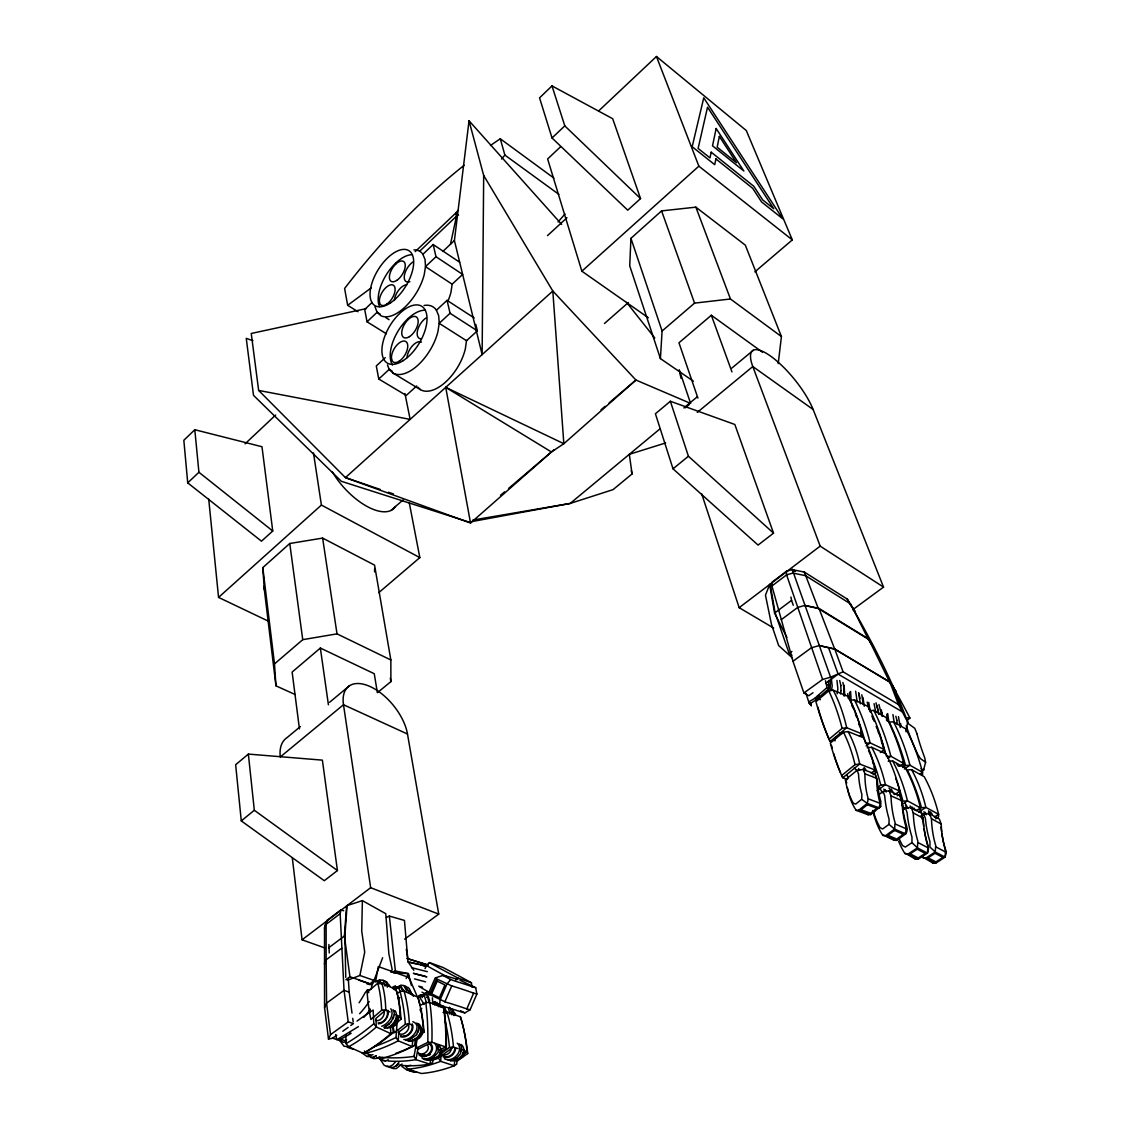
<?xml version="1.0" encoding="UTF-8"?>
<svg xmlns="http://www.w3.org/2000/svg" width="1130" height="1130" viewBox="0 0 1130 1130"><rect width="100%" height="100%" fill="white"/><g stroke="black" fill="none" stroke-linecap="round" stroke-linejoin="round"><path stroke-width="1.5" d="M336.74 1035.264L332.573 1038.173L328.491 1039.106L324.564 1007.649L324.508 928.154L327.022 920.427L341.02 909.777L343.661 910.766M906.006 731.774L906.02 729.076L893.519 721.83L889.239 722.07A319.649 224.814 -68.5 0 1 905.582 765.519L909.933 765.236L922.56 772.341L922.518 775.01A317.007 225.251 -68.7 0 0 921.388 771.169M469.035 120.769L483.682 175.475L482.129 354.594L454.415 240.535L469.035 120.769L561.624 224.347M850.226 700.134L849.619 692.21M371.205 989.315L371.968 984.682L374.327 981.349L376.926 981.264L377.999 983.114M345.752 977.394L344.904 935.626L347.079 905.61L362.377 900.624L361.727 931.063L364.722 952.124L359.891 975.473L347.376 980.275M397.435 1015.969C397.393 1021.379 393.212 1027.735 387.477 1028.046M902.475 809.815L905.37 807.879L911.274 807.555L921.233 812.95L923.224 818.247A126.391 102.929 -58.3 0 0 927.885 846.441L927.476 853.122L918.054 859.28L915.145 858.984L904.353 852.67A106.912 85.23 -59.5 0 1 898.604 841.214M394.398 1014.599L393.904 1010.884M911.274 807.555L913.252 812.88A127.083 102.929 -58.4 0 0 917.842 841.172L917.419 847.881L907.969 854.096L905.059 853.8M878.999 794.517L883.109 791.452L889.183 790.901L900.172 795.817L902.008 800.76A111.927 86.869 -64.2 0 0 906.133 827.471L905.695 833.898L896.74 840.367L894 840.268L882.233 834.505A94.03 71.331 -65 0 1 873.25 812.173M889.183 790.901L891.005 795.859A112.52 86.77 -64.3 0 0 895.059 822.668L894.607 829.123L885.638 835.635L882.897 835.55M920.894 815.987L923.761 814.08L929.58 813.755L939.327 819.038L941.234 824.038A113.706 93.14 -58.5 0 0 945.542 850.763L945.076 857.133L935.725 863.193L932.872 862.981L922.32 856.837M929.58 813.755L931.473 818.77A114.328 93.154 -58.6 0 0 935.725 845.593L935.245 851.978L925.88 858.094L923.012 857.896M421.01 1031.789L421.066 1030.221M778.217 363.592L781.423 336.556L745.32 245.154L695.868 207.157L661.587 210.9L630.936 238.331L629.721 265.818L660.414 358.591L693.41 381.22M451.562 1047.468C451.746 1051.917 446.844 1056.282 442.48 1054.686M454.853 1047.906C455.235 1053.513 447.918 1059.446 442.974 1055.604M834.957 740.955L835.48 737.226M660.414 358.591L662.095 331.005L630.936 238.331M376.77 1057.581L379.878 1058.838A214.587 123.58 -63.9 0 0 412.252 1046.606L414.781 1045.264L415.247 1038.47M880.129 803.303L879.14 807.851L867.247 803.402L861.682 799.306L861.879 794.432A92.815 67.517 -68 0 1 858.518 774.05L857.162 770.25L863.348 769.502L875.143 774.05L876.696 778.344A86.473 63.52 -68.3 0 0 879.733 802.032L880.129 803.303L868.25 798.839L867.882 797.554A86.911 63.393 -68.3 0 1 864.902 773.796M412.733 1039.572L412.252 1046.606L398.226 1040.801L396.009 1037.467L397.139 1022.099M868.25 798.839L867.247 803.402L858.758 810.182L856.215 810.38L855.636 809.518A71.458 51.302 -68.7 0 1 847.415 787.596M461.308 1044.53C467.396 1049.756 461.111 1059.191 454.712 1060.759L454.274 1065.774A221.282 137.394 -67.5 0 1 421.405 1073.5L407.803 1069.164L405.67 1066.056A276.356 168.907 -66.2 0 0 411.009 1065.293M456.986 1060.646L456.746 1064.149L454.274 1065.774L440.658 1061.338A222.483 136.97 -67.4 0 1 407.803 1069.164M346.585 905.992L344.396 936.007L349.933 976.758L345.907 979.71M398.947 1031.097L398.226 1040.801A215.703 122.986 -63.8 0 1 365.866 1053.174L364.397 1050.999M441.152 1054.671L440.658 1061.338L438.497 1058.174A276.356 168.907 -66.2 0 1 432.931 1060.039M439.655 1005.05L440.05 1000.036L446.972 984.032L450.715 979.498L455.376 981.207A140.727 11.455 24 0 1 472.806 986.914L475.702 987.733L476.888 994.033L470.108 1009.782L464.854 1012.904L461.93 1012.155A140.968 13.461 24.1 0 0 444.358 1006.717L433.779 1002.084M920.992 768.767L923.436 770.491L925.611 762.284L924.75 757.849A147.507 37.573 58.8 0 1 916.981 733.808M329.268 952.943L328.887 944.525M851.201 701.73L850.593 691.489M466.549 340.384L465.348 348.831A38.251 20.284 -58.7 0 1 445.63 382.025A38.251 20.284 -58.7 0 1 420.36 389.61L392.845 372.985L389.087 369.213L387.477 364.905M452.198 283.87L451.011 291.964A37.205 19.125 -58.1 0 1 448.116 300.665M416.589 1034.543L419.244 1027.678L418.199 1024.161L416.73 1023.06M844.76 696.08L844.11 685.19M837.132 693.792L837.867 688.834L836.977 680.43M840.579 693.99L840.946 690.614M843.644 695.755L843.941 687.351L842.867 682.435M440.149 1052.793L440.192 1049.53M461.407 1051.295L461.746 1049.021M831.581 689.922L832.203 685.868L831.186 677.633M455.673 1048.315C455.376 1054.064 448.624 1059.686 443.045 1056.833M396.8 1017.339L394.992 1022.396M420.191 975.134C396.715 968.749 443.228 981.546 420.233 974.922M433.186 1059.234L432.606 1062.454L429.824 1064.135A246.397 152.494 -66.8 0 1 399.13 1065.138M375.527 981.956L378.282 966.56L408.989 977.521L417.38 996.844M428.383 1059.403L430.883 1058.951L429.824 1064.135L415.953 1059.643L414.018 1056.409L416.956 1040.193A614.014 354.41 -82.4 0 0 414.173 1040.094M418.1 1047.708L415.953 1059.643A247.767 151.999 -66.7 0 1 387.971 1060.971M450.489 244.235L456.478 216.211L455.715 213.09L457.947 210.448M898.788 837.923A117.873 93.988 -58.8 0 0 902.531 845.537L905.285 847.076L911.966 842.669L911.952 837.005A137.351 111.008 -57.9 0 1 907.093 812.583L905.37 807.879M883.109 791.452L884.705 795.845A121.178 93.253 -63.9 0 0 889.042 818.939L889.013 824.349L894.607 829.123L905.695 833.898L907.221 829.816L906.754 826.623A120.161 93.409 -63.9 0 1 902.319 803.67L901.246 800.76M328.491 1039.106L330.525 1034.628L348.21 1021.873L344.029 990.346L340.158 913.676L341.02 909.777M327.022 920.427L324.508 928.154L325.482 924.029M830.07 690.628L830.508 679.709M906.105 729.613L907.814 722.31C891.824 679.455 870.552 638.365 847.26 599.07L804.32 572.077L792.299 569.619L830.592 677.223L843.079 671.813L898.449 704.499L907.814 722.31M394.314 1014.556L391.305 1021.562M879.14 807.851L880.694 806.41L880.863 801.566A92.081 67.744 -68 0 1 877.417 781.296L876.499 778.782M923.436 770.491L923.775 769.248M462.82 1054.064L463.328 1052.383M464.684 1053.231L462.41 1057.27L456.887 1059.389M369.171 984.583L374.03 980.43L382.646 957.746M418.015 1032.255L418.919 1029.91M392.732 1019.246L393.749 1016.859M457.89 979.526A119.822 9.591 23.9 0 0 443.087 975.388L435.191 977.944L428.284 993.863L445.884 1002.183A130.868 12.162 24 0 1 466.817 1008.921L473.611 993.129L476.888 994.033M324.352 963.975L326.146 959.808L326.118 924.326L340.158 913.676M399.074 998.906L399.709 997.423M429.654 994.81L436.561 978.863L435.728 978.043M444.839 1001.9L451.746 985.897L452.791 986.208A130.727 11.003 24 0 1 473.625 993.129M425.035 968.594L426.391 965.486L429.386 962.591L442.819 967.407A254.151 20.905 23.3 0 1 471.436 982.817L471.959 987.013M324.564 1007.649L326.57 1003.143L326.146 959.808L341.769 948.141M406.15 978.524L408.368 973.608L395.401 970.952L391.432 972.337M419.611 1035.165L420.515 1033.47M819.25 694.964L816.736 699.343L810.168 703.679L809.137 703.1L805.916 693.312M390.768 971.927L392.181 969.484L388.875 953.904L385.768 913.69L362.377 900.624M369.877 989.555L367.448 989.894L365.047 992.875A74.057 38.561 -64.4 0 1 359.086 1002.804M391.39 1021.605L385.711 1026.619M420.77 996.745L422.564 995.177L424.372 995.714L426.18 1002.013M422.818 996.476L424.936 994.612L427.055 995.248L429.216 1002.677M396.39 988.397L398.749 986.278L401.207 986.547L403.678 991.137M397.873 987.747L400.755 985.148L403.763 985.487L406.8 991.095M501.536 159.048L504.884 155.093L500.279 138.778A494.234 289.365 -60.2 0 0 490.491 145.502M393.113 988.665L395.218 986.193L398.212 987.493M461.902 1055.688L459.119 1058.358M558.065 221.96L564.986 213.994M416.673 1034.586L410.289 1039.614L405.91 1040.419M395.458 1061.875L392.746 1064.884L389.779 1066.466L386.771 1066.522L383.932 1065.053L379.525 1058.09M392.986 1067.483L396.093 1065.957L398.664 1062.906M396.093 1065.957L398.805 1062.949M401.998 1063.98L396.333 1068.542L393.325 1068.599L390.486 1067.13M392.463 1025.376L393.805 1024.006M457.127 1057.652L460.56 1053.626L461.478 1046.931M455.927 979.992L457.947 978.029L471.436 982.817M194.798 429.725L183.837 440.276L187.721 482.863L261.468 541.185L272.754 531.001L261.976 446.731L194.798 429.725L198.922 472.269L272.754 531.001M551.991 85.894L539.547 97.872L552.033 137.973L627.729 210.18L640.541 198.597L612.686 118.721L551.991 85.894L564.802 125.882L640.541 198.597M415.233 251.609L455.715 213.09L458.582 215.053M419.739 251.143L456.478 216.211M372.151 302.416L364.707 309.479L367.038 321.81L386.418 333.802M422.86 254.321L433.171 244.532L459.684 262.259M187.721 482.863L198.922 472.269M552.033 137.973L564.802 125.882M378.55 303.363L379.482 302.473M367.038 321.81L377.166 312.247L380.146 314.112M435.996 256.722L425.473 266.652L452.155 284.181L462.65 274.421L435.996 256.722L433.171 244.532M442.861 251.425L454.415 240.535M245.041 443.864L275.649 415.049M560.423 146.914L547.626 158.963L581.865 271.2L648.352 317.784M598.844 110.754L656.459 56.5L746.294 130.543L792.314 239.885L754.854 271.85M423.001 994.951L425.431 993.411L427.733 994.668L429.668 1000.926M424.654 993.567L427.62 991.674L429.103 992.027M385.274 357.631L376.29 365.95L378.762 379.016L406.249 395.443L416.688 385.966M436.392 310.241L447.07 300.354L474.205 317.954M390.627 360.075L391.602 359.171M378.762 379.016L389.229 369.355L392.124 371.106M447.07 300.354L450.065 313.278L439.175 323.307L466.506 340.709L477.354 330.85L475.786 324.409M547.485 235.633L566.949 217.765M907.545 720.234L909.918 718.059A302.134 92.561 57.6 0 0 890.963 683.24M389.666 1023.709L383.847 1027.283M268.94 621.429L218.556 597.403L321.4 505.068L313.476 452.932M581.865 271.2L698.863 166.167L656.459 56.5M264.335 589.775L262.796 567.627L289.76 543.502L322.629 538.092L374.567 565.141L390.853 659.977L390.881 681.63L377.519 692.605M811.114 702.691L811.255 705.657L809.137 703.1L809.673 701.335L814.857 698.284L827.033 687.492L825.465 680.769M828.544 680.486L828.912 688.58L816.736 699.343L814.857 698.284M391.051 510.435L402.986 499.983M604.465 323.477L628.322 302.572M366.374 308.603L251.241 333.477L258.643 390.429L345.427 477.609L470.532 523.035L551.426 451.972L563.842 443.695L635.936 380.047L690.614 403.424L679.215 369.722M392.915 1026.111L400.966 1019.246A153.454 80.202 -66.6 0 0 396.842 992.211L396.037 989.682L381.799 982.916L377.759 983.157L367.151 992.352A240.153 139.809 -62.2 0 0 370.894 1019.5L381.658 1010.248L385.754 1009.994L390.076 1012.014M295.043 694.484L275.96 685.839L274.491 663.917L302.741 639.665L337.008 633.859L390.853 659.977M662.095 331.005L694.555 303.123L730.446 298.984L781.423 336.556M378.734 592.671L419.837 557.613L409.272 502.779M397.689 1018.822L400.161 1016.717A122.266 64.509 -66.2 0 0 396.037 989.682M377.321 692.422L374.256 673.72L320.355 648.041L292.133 672.068L299.436 728.878M762.496 352.235L711.335 315.256L678.961 342.8L697.916 398.085M500.519 495.293L504.545 491.875M508.557 488.457L554.11 449.698M601.061 409.738L605.087 406.306M609.112 402.887L635.936 380.047L552.81 291.017L483.682 175.475M859.436 735.969L861.978 733.878A191.027 125.939 -72 0 0 848.404 696.476L833.29 690.232L828.756 690.811L815.917 701.716A428.496 315.92 -55.7 0 0 828.996 739.26L830.155 741.506L846.709 727.748L861.978 733.878L862.571 736.534A238.176 154.937 -72.9 0 0 860.735 729.867M395.161 988.369L397.011 987.281L398.791 988.058L400.317 992.112M397.266 988.369L400.557 987.267L403.014 990.841M335.624 1034.572L336.867 1039.713L358.422 1026.619M248.36 754.091L235.647 764.727L241.283 820.903L324.296 880.708L337.432 870.538L322.375 760.137L248.36 754.091L254.321 810.267L337.432 870.538M670.358 401.263L655.414 413.75L673.014 468.809L758.075 545.084L773.527 533.134L734.839 424.485L670.358 401.263L688.424 456.238L773.527 533.134M300.326 726.59L287.034 737.636A42.107 23.998 50.8 0 0 280.282 756.959L343.492 704.725A42.982 22.939 50.8 0 1 370.216 686.588A42.982 22.939 50.8 0 1 407.492 734.034L438.723 914.114L404.625 939.171M329.579 702.295L349.509 685.726M683.904 407.902L697.252 396.828M731.929 368.013L753.272 350.286M659.962 428.877L570.17 503.443L470.73 521.792M685.274 407.845L689.272 404.526M828.996 739.26L842.104 728.356L846.709 727.748A192.171 125.444 -71.9 0 0 833.29 690.232M872.996 774.799L875.679 772.652L875.1 770.01A138.015 93.677 -71.9 0 0 863.362 737.678L848.079 731.576L843.474 732.184L830.324 743.088A290.791 215.279 -61.1 0 0 841.638 775.547L842.796 777.765L847.429 779.516M697.281 412.408L752.792 366.53A48.632 14.563 51 0 1 770.66 356.148A48.632 14.563 51 0 1 813.134 409.512L883.533 587.106L852.698 609.762M665.584 442.974L629.311 454.331L632.08 473.936L613.039 489.629L570.17 503.443L472.792 520.068M241.283 820.903L254.321 810.267M673.014 468.809L688.424 456.238M841.638 775.547L855.015 764.643L859.69 764.021L875.1 770.01L871.202 773.146M861.682 799.306L855.678 804.108L853.32 803.204A78.521 56.387 -68.4 0 1 845.692 781.381L845.438 779.756L857.162 770.25M397.35 993.567L400.048 991.42L404.046 991.165L417.846 997.154L418.552 999.443A200.25 111.602 -69.1 0 1 419.823 1004.528M856.215 810.38L868.123 814.758L870.651 814.575L880.694 806.41M412.507 1025.221L409.399 1023.907L405.345 1024.204L394.37 1032.778A320.878 208.457 -63 0 1 393.254 1027.453M398.311 1032.566L409.399 1023.907A160.446 89.722 -68.5 0 0 404.046 991.151M421.335 1034.218L424.075 1032.1A200.25 111.602 -69.1 0 0 420.967 1009.754M795.52 571.314L792.554 569.449L786.381 571.3L771.79 582.388L771.945 585.976L792.977 661.276L803.896 692.973L808.783 695.755L812.993 692.718M292.317 857.967L302.077 939.807L370.654 887.7L438.723 914.114M701.702 493.895L739.175 607.672L820.168 546.129L883.533 587.106M866.103 745.941L870.114 742.89L884.324 749.501L884.635 752.185A309.436 206.917 -71.7 0 0 881.273 740.87M771.945 585.976L786.579 574.873L792.865 573.08L805.535 575.664L850.735 604.013L868.25 639.17L873.9 647.843M880.312 752.524L884.324 749.501A248.162 168.879 -70.5 0 0 868.462 706.645L854.407 699.88L849.958 700.303A311.951 206.098 -71.5 0 1 865.58 743.342L870.114 742.89A249.673 168.398 -70.4 0 0 854.407 699.88M328.618 947.858L344.904 935.626M786.932 637.518L774.573 613.11L791.551 600.369L790.929 597.021M781.268 619.692L797.639 607.46L804.659 605.468L813.205 607.135L818.996 608.463L868.56 638.944L889.564 681.87L895.892 691.278L889.903 682.195L834.816 649.185L819.236 645.555L811.368 647.787L792.977 661.276M877.939 787.215L880.764 785.124L885.355 784.644L899.72 791.085L900.017 793.754L897.206 795.817M877.163 790.746L885.355 784.644A180.984 126.376 -70.2 0 0 871.71 747.269L867.176 747.735M357.984 311.696L347.659 305.298L371.205 287.896M770.152 584.125L775.095 612.728L789.135 653.507L791.932 651.431M825.55 683.396L838.135 674.116L902.941 712.211L892.926 686.122M895.624 794.108L899.72 791.085A179.854 126.687 -70.3 0 0 885.948 753.865L871.71 747.283M375.951 981.32L379.496 980.247L381.7 983.75M433.129 1057.892L438.186 1052.27L437.988 1045.674M889.013 824.349L882.671 828.968L880.086 827.683A103.564 78.606 -64.5 0 1 873.024 810.507M901.684 835.663L906.74 832.005M803.896 692.973L822.612 679.469L830.592 677.223M342.8 1031.238L348.111 1027.424M350.766 1025.503L353.422 1023.596L348.21 1021.873M439.966 1054.332L449.5 1047.496L453.469 1047.086L458.003 1048.598M439.725 1056.946L453.469 1047.086A164.118 97.929 -72.9 0 0 446.943 1012.099L443.017 1012.48M464.303 1053.584L467.043 1051.635A163.2 98.211 -73.1 0 0 460.39 1016.774L446.943 1012.099M456.831 1061.296L467.707 1053.57A204.502 121.376 -73.4 0 0 461.04 1018.737L460.376 1016.774M888.053 758.188L890.878 756.253L903.76 763.485L903.746 766.197A351.077 244.433 -69.1 0 0 902.573 762.157M899.551 766.366L903.76 763.485A281.243 199.643 -67.6 0 0 886.598 717.818L873.829 710.417L869.493 710.657M902.701 767.482L905.582 765.519M904.339 769.05L909.933 765.236A255.521 183.314 -67.1 0 0 893.519 721.83M919.764 774.22L922.56 772.341A253.925 183.569 -67.2 0 0 906.02 729.076M457.212 1057.68L450.291 1060.448M901.684 804.715L907.447 800.845L920.47 807.908L920.427 810.591A254.702 184.967 -68.5 0 0 919.439 807.06M916.162 810.789L920.47 807.908A203.909 150.177 -67.3 0 0 905.511 768.16L892.615 760.942L888.194 761.21M918.732 812.145L925.88 807.385L938.606 814.32L938.536 816.962L935.598 818.897M934.326 817.145L938.606 814.32A183.78 137.45 -66.9 0 0 924.241 776.748L911.613 769.671L907.249 769.954A231.579 169.345 -68 0 1 921.459 807.682L925.88 807.385A184.967 137.323 -66.8 0 0 911.613 769.671M426.617 997.465L427.55 996.928M338.887 1040.363L351.119 1033.343L349.114 1032.679M439.994 1006.491L443.737 1006.35L446.421 1011.449M373.013 1054.615L367.081 1056.522L361.925 1052.906M373.31 1057.299L376.262 1055.66M376.403 1055.703L373.451 1057.341L367.575 1056.409M379.652 1056.748L376.7 1058.386L373.733 1058.641L370.951 1057.482M429.061 1055.166L430.459 1054.389M435.304 1058.061L436.943 1057.157M388.254 1059.714L385.824 1061.014L381.05 1059.869M379.878 1058.838L382.434 1057.496M420.275 1005.403L425.784 1002.55L429.796 1002.508L443.469 1007.296L444.118 1008.949A223.443 129.724 -72.7 0 1 446.364 1048.527L440.785 1051.295M429.796 1002.508A179.896 105.161 -72.3 0 1 431.872 1042.298L417.775 1049.36L416.645 1047.962L427.818 1042.354L431.872 1042.298L445.714 1046.903L446.364 1048.527M439.443 1050.01L445.714 1046.903A178.893 105.5 -72.4 0 0 443.469 1007.296M376.728 981.518L379.793 981.405L381.078 983.609M379.525 983.82L381.333 983.354M386.432 917.419L389.341 916.063L404.455 920.442L407.972 961.687L413.834 970.289M389.638 1027.085L391.036 1026.421M430.798 1058.923L433.214 1057.92M434.725 1059.05C439.047 1057.722 442.635 1052.68 440.601 1048.23M423.708 995.911L420.727 994.866L418.778 995.685L424.131 1004.415M345.808 1034.995L346.091 1043.583L348.633 1046.776L363.111 1053.259L365.484 1052.27A204.389 107.082 -62.7 0 0 393.169 1032.679L392.802 1025.828M393.169 1032.679L390.825 1033.639A165.192 87.208 -63.3 0 1 363.111 1053.259M381.686 1026.294C388.113 1024.176 394.949 1015.206 390.825 1008.737M428.129 992.917L429.739 992.423M346.656 1039.883L344.495 1040.575L340.596 1039.091M379.327 979.781L383.367 980.402L385.09 986.137M395.218 986.193L392.972 986.815L394.37 989.852M457.452 1059.206L454.119 1059.672M440.841 1007L444.147 1007.904L446.138 1013.13M452.692 1060.095L448.158 1060.223M454.853 1060.491C460.122 1060.11 465.122 1054.855 464.006 1049.445M454.712 1060.759L450.263 1060.915M345.78 1041.945L343.379 1042.284L339.254 1039.798M349.693 1046.747L344.029 1046.253L339.932 1040.857M404.936 986.97L407.93 987.309L409.23 988.581L411.687 994.612M886.457 756.521L890.878 756.253A283.023 199.332 -67.5 0 0 873.829 710.417M410.148 1070.039L407.167 1070.223L401.913 1066.438M410.317 1071.226L413.439 1071.085M416.589 1072.088L413.594 1072.271L410.783 1071.042M403.82 1039.544C412.111 1040.716 423.199 1025.546 412.846 1021.69M408.085 1041.309C415.854 1041.818 425.883 1030.292 418.891 1023.978M378.381 1023.865C384.398 1023.441 389.398 1016.181 388 1010.39M384.426 1028.342C391.856 1027.961 399.427 1017.523 395.203 1010.785M393.127 1067.525L389.977 1067.539L387.138 1066.07M839.604 732.96L842.09 733.54M393.438 972.958L408.368 973.608L411.419 985.586M423.976 1058.598C431.83 1060.293 440.587 1050.053 434.683 1043.301M426.038 1059.276L428.468 1059.431M872.812 811.058L874.691 811.171M905.497 717.691L909.918 718.059M413.594 1039.897C418.382 1040.688 423.581 1035.292 422.182 1030.56M367.01 983.962L371.982 984.724L359.043 980.219M382.999 980.374L385.57 981.447M402.04 989.47L403.834 990.247M410.374 993.101L412.153 993.863L413.396 996.279M258.643 390.429L410.134 419.385L404.95 393.537M407.69 961.743L426.165 966.164M819.236 645.555L834.674 648.973L889.564 681.87M409.837 962.379L418.891 964.427M426.109 1055.674L422.691 1053.782M433.129 1058.118C437.861 1059.841 443.765 1054.163 441.025 1049.516M804.659 605.468L818.275 608.463L868.25 639.17M378.183 1022.862C383.861 1023.54 389.101 1015.856 387.138 1010.658M390.387 1027.128C395.034 1027.735 398.735 1022.014 398.339 1017.749M411.532 967.633L427.324 971.673M414.484 978.905L425.572 981.857M466.803 1008.921L470.108 1009.782M420.431 964.822L426.377 966.475M452.65 1011.745L454.486 1012.734L455.828 1015.404M418.707 986.165L422.535 987.239M400.684 1036.803C407.294 1038.809 415.43 1030.221 412.168 1023.865M409.498 1040.476C416.08 1042.496 424.259 1033.922 420.953 1027.58M428.002 965.161L406.913 958.466L427.931 964.893M469.021 522.102L341.331 481.295L253.501 395.345L246.255 338.35L252.908 340.695M332.573 1038.173L340.921 1040.857M459.91 980.176L475.702 987.733M347.334 1047.312L350.201 1048.259M350.766 1048.414L353.492 1049.318M464.034 1050.618L467.043 1051.635L467.707 1053.57M380.146 489.417L345.427 477.609L552.81 291.017L563.842 443.695L445.729 387.364L470.532 523.035M388.409 492.228L393.367 493.923M421.886 1057.892C430.332 1065.223 446.308 1054.332 438.878 1044.699M352.009 1013.102L349.184 992.112L344.029 990.346L326.57 1003.143L330.525 1034.628M349.933 976.758L369.609 983.623M359.891 975.473L374.03 980.43M302.077 939.807L324.889 947.957M858.758 810.182L870.651 814.575M451.746 985.897L436.561 978.863M404.342 985.84L405.896 986.419M876.696 778.344L864.888 773.796L863.348 769.502M817.583 698.637L820.366 699.738M365.866 1053.174L370.541 1055.067M420.261 1028.498L423.369 1029.811L424.075 1032.1M885.638 835.635L896.74 840.367M895.525 824.151L906.599 828.954M407.506 1069.997L410.458 1071.268M444.302 1058.739C452.664 1063.499 464.868 1050.18 457.198 1043.145M891.005 795.859L902.008 800.76M407.492 734.034L343.492 704.725L370.654 887.7M395.839 1014.698L400.161 1016.717L400.966 1019.246M387.788 985.219L388.734 985.657M450.715 979.498L442.565 975.275M460.546 1010.728L464.854 1012.904M907.969 854.096L918.054 859.28M925.88 858.094L935.725 863.193M918.351 842.754L928.394 848.009M936.205 847.076L946.022 852.246M321.4 505.068L419.837 557.613M913.252 812.88L923.224 818.247M931.473 818.77L941.234 824.038M404.173 1035.829L405.133 1036.365M400.613 1035.631C406.334 1038.569 413.707 1030.984 411.899 1025.164M817.061 696.391L819.462 697.733M827.033 687.492L828.912 688.58M827.16 684.512L830.197 686.263M789.135 653.507L791.975 655.16M739.175 607.672L773.655 628.082M445.729 387.364L551.426 451.972M386.107 317.841L389.087 319.691M792.299 569.619L795.28 571.483M421.645 1010.94L420.035 1009.344M450.065 313.278L477.354 330.85M813.134 409.512L752.792 366.53L820.168 546.129M925.611 762.284L920.442 758.597L917.8 754.445A128.17 33.01 58.5 0 1 906.218 725.742M409.215 991.038L410.232 991.759M386.488 981.589L389.2 985.869M388.438 984.498L390.175 986.391M504.884 155.093L558.87 194.374M418.99 1054.883C425.261 1060.703 436.703 1050.646 430.883 1043.951M907.178 722.776L914.792 728.341L916.981 733.822M500.279 138.778L553.898 178.088M698.863 166.167L792.314 239.885M375.697 1020.108L376.375 1020.673C381.177 1021.238 385.613 1014.74 383.96 1010.333M792.413 657.985L778.683 645.597L771.508 624.551L765.462 595.199L769.643 584.521L774.573 613.11M459.218 1043.823L460.701 1045.179M911.966 842.669L917.419 847.881L927.476 853.122L928.535 848.814L927.998 845.438A136.151 110.994 -57.7 0 1 924.043 828.601M854.266 767.553L856.201 770.024M405.811 986.377L408.933 992.013M409.865 990.318L412.365 994.909M417.916 387.18L420.36 389.61M429.767 1044.134C436.335 1050.095 424.287 1060.463 419.046 1053.584M417.62 1052.129C421.688 1057.355 430.968 1050.618 427.592 1045.066M879.578 787.85L882.417 792.822M452.184 1009.302L454.867 1014.387M392.972 1009.74L394.003 1010.926M357.024 1021.096A397.478 224.743 -71.9 0 1 373.168 1010.036L373.776 1023.766L376.361 1027.001L390.825 1033.639L390.472 1026.718M626.571 302.402L654.793 337.997M407.958 1023.978C411.744 1028.823 402.732 1037.736 398.41 1032.834M864.083 767.496L865.735 769.615M930.484 811.905L932.292 814.462M928.507 810.832L930.4 813.431M896.584 763.612L898.421 766.211M891.203 788.994L894.254 794.531M888.971 787.991L890.807 790.534M852.712 608.194L855.495 612.192L852.896 608.067M905.299 803.6L907.983 808.501M867.529 813.897L868.123 814.758M463.752 1049.657L464.43 1050.646M932.165 861.936L932.872 862.981M452.593 1010.856L453.483 1012.226M893.336 839.237L894 840.268M914.424 857.868L915.145 858.984M385.485 981.405L386.502 982.916M420.727 994.866L422.422 997.606M381.361 1058.287L382.632 1060.406A247.767 151.999 -66.7 0 0 385.288 1060.717M858.588 768.513L859.605 770.208M923.86 811.736L925.06 813.784M921.035 811.665L922.758 815.394M847.26 599.07L851.794 606.852M883.844 789.093L885.002 791.099M905.455 805.266L906.698 807.442M902.573 805.224L904.367 809.179M810.168 703.679L811.255 705.657M418.114 1024.133L419.343 1027.707M449.528 1007.169L450.729 1009.316M460.616 1045.151L461.563 1046.959M367.448 989.894L368.733 992.719M928.422 812.357L929.792 815.436M925.202 812.244L926.332 814.758M914.057 808.077L915.003 810.252M912.037 806.99L913.068 809.207M910.102 805.944L911.048 808.12M878.942 704.527L881.838 715.968M875.99 702.804L878.9 714.259M863.334 768.697L864.464 771.31M885.143 789.545L886.202 792.045M845.438 779.756L846.78 782.921M818.275 608.463L804.32 572.077M818.996 608.463L834.674 648.973M889.903 682.195L898.449 704.499M374.991 306.738L377.025 312.12L380.641 315.567A37.629 18.871 -58.2 0 0 404.921 307.134A37.629 18.871 -58.2 0 0 424.259 274.491L425.516 266.341L425.007 259.392L422.775 254.123A37.629 18.871 -58.2 0 0 413.933 249.871M695.868 207.157L730.446 298.984M923.761 814.08L925.428 818.516A123.255 100.217 -58.1 0 0 929.976 841.652L929.934 847.02L935.245 851.978L945.076 857.133L946.163 853.122L945.669 849.93A122.21 100.203 -58 0 1 941.926 833.997M921.317 816.467L923.069 821.143A136.151 110.994 -57.7 0 0 923.662 826.129M834.816 649.185L843.079 671.813M711.335 315.256L731.958 371.925M828.516 647.603L838.135 674.116M661.587 210.9L694.555 303.123M822.612 679.469L786.579 574.873L786.381 571.3M867.19 702.055L868.942 709.089M791.551 600.369L793.274 605.256M848.009 778.443L847.189 774.827M438.073 1045.702L438.737 1047.736M452.735 1010.022L453.949 1015.588M450.644 1009.288L451.958 1014.881M448.652 1008.596L449.867 1014.161M386.404 982.874L387.293 987.182M875.143 774.05L876.047 777.525M463.018 1049.318L463.399 1050.759M881.188 709.725L882.389 714.471M877.021 705.388L878.773 714.174M874.069 703.665L875.807 712.465M898.491 716.66L900.285 727.565M895.822 716.25L896.952 720.361M868.716 702.45L870.34 712.084M892.926 714.57L894.254 722.748M887.686 713.539L888.759 721.011M631.275 470.589L632.08 473.936M862.953 697.436L864.252 706.236M861.766 694.781L863.278 704.188M858.772 693.029L860.029 698.34M858.645 692.958L860.368 703.806M855.636 691.207L857.232 701.998M679.865 373.253L681.079 378.395M848.404 696.49L848.997 699.173M839.689 680.571L840.89 685.571M408.128 318.519L408.311 319.423M395.599 263.205L395.768 264.039M347.659 305.298L344.608 288.475A494.234 289.365 -60.2 0 1 464.19 165.248M886.725 714.245L887.46 720.926M881.937 713.002L882.544 716.392M390.302 678.198L390.881 681.63M406.291 949.2L407.916 959.441M900.172 795.817L900.709 799.306M322.629 538.092L337.008 633.859M432.366 997.776L432.861 1004.16M320.355 648.041L328.42 704.809M289.76 543.502L302.741 639.665M352.715 1018.342L353.196 1021.845M868.462 706.645L868.801 709.358M262.796 567.627L274.491 663.917M263.926 586.315L275.96 685.839M389.341 916.063L395.401 970.952M408.368 973.608L408.891 978.665M208.725 499.178L218.556 597.403M847.783 693.594L848.22 698.255M792.554 569.449L792.865 573.08M900.652 723.596L900.893 726.604M896.824 720.29L897.277 724.5M439.316 1004.641L439.443 1006.646M348.294 978.58L349.184 992.112M840.762 685.5L841.073 690.684M438.27 1003.934L438.313 1006.646M436.957 1002.296L437.013 1005.601M434.979 1004.895L434.923 1001.576L434.895 1004.867M374.595 568.503L374.623 571.879M886.598 717.818L886.612 720.559M395.415 506.494A48.618 22.572 47.8 0 1 366.953 506.381A48.618 22.572 47.8 0 1 332.291 471.803M392.845 372.985A38.688 20.043 -58.7 0 0 418.029 365.089A38.688 20.043 -58.7 0 0 437.96 331.5L439.231 322.982L438.666 315.666L436.307 310.044A38.688 20.043 -58.7 0 0 424.089 305.467M392.463 364.976A33.095 17.148 -58.7 0 1 397.817 331.486A33.095 17.148 -58.7 0 1 425.007 310.199M379.567 306.597A32.191 16.145 -58.2 0 1 386.333 274.717A32.191 16.145 -58.2 0 1 411.885 254.688M409.851 281.695A12.162 6.116 -57.9 0 1 404.385 275.438A12.162 6.116 -57.9 0 1 412.987 261.948M394.356 300.481A11.794 5.961 -58.3 0 1 406.758 284.788M421.01 338.831A12.501 6.497 -58.4 0 1 417.591 330.327A12.501 6.497 -58.4 0 1 426.18 317.883M407.026 357.659A12.119 6.328 -58.9 0 1 412.577 345.667A12.119 6.328 -58.9 0 1 421.462 342.093M381.799 982.916A122.888 64.099 -66.1 0 1 385.754 1009.994L375.866 1018.483L376.361 1027.001A165.997 86.615 -63.2 0 1 348.633 1046.776M370.047 1010.743A188.851 108.325 -63 0 1 369.722 1008.483M377.759 983.157A154.485 79.496 -66.4 0 1 381.658 1010.248M370.103 1009.57A58.661 31.033 -64.6 0 1 363.86 1017.297M369.213 1001.59A64.071 33.716 -64.4 0 1 359.637 1013.695M373.776 1023.766A205.702 106.093 -62.6 0 1 346.091 1043.583M417.846 997.154A159.584 90.118 -68.7 0 1 423.369 1029.811M400.048 991.434A201.677 110.924 -68.8 0 1 405.345 1024.204M414.781 1045.264A265.508 151.914 -62.9 0 1 395.726 1053.372M396.009 1037.467A267.33 150.912 -62.8 0 1 374.27 1046.648M445.121 1020.771A206.027 120.91 -73.2 0 1 449.5 1047.496M428.637 991.971A259.476 21.075 24.1 0 1 419.724 986.885M447.169 976.871A259.151 18.476 24.1 0 1 426.391 965.486M457.947 978.029A321.866 21.88 24.1 0 1 429.386 962.591M424.23 993.411A322.389 26.103 24.2 0 1 421.999 992.14M421.773 1008.356A94.383 56.768 -69.8 0 1 420.289 1010.672M416.645 1047.962A380.245 269.957 -68.2 0 1 416.08 1041.408M425.784 1002.55A225.11 129.159 -72.5 0 1 427.818 1042.354M414.018 1056.409A308.434 188.272 -65.3 0 1 380.711 1057.228M848.079 731.576A138.849 93.324 -71.9 0 1 859.69 764.021L842.796 777.765A225.647 165.291 -63.3 0 1 841.638 775.194M840.508 772.609A225.647 165.291 -63.3 0 1 833.77 753.767M832.217 748.159A225.647 165.291 -63.3 0 1 831.482 745.32M872.473 761.196A172.24 115.769 -72.7 0 1 873.335 763.993M874.168 766.846A172.24 115.769 -72.7 0 1 875.679 772.652M843.474 732.184A173.639 115.189 -72.6 0 1 855.015 764.643M830.155 741.506A327.432 239.122 -59.2 0 1 817.936 707.239M851.681 704.936A238.176 154.937 -72.9 0 1 852.952 707.889M855.382 713.948A238.176 154.937 -72.9 0 1 856.54 717.042M858.729 723.37A238.176 154.937 -72.9 0 1 859.746 726.604M828.756 690.811A240.054 154.09 -72.8 0 1 842.104 728.356M899.113 790.421A224.489 156.124 -71.3 0 1 900.017 793.754M868.56 750.602A226.367 155.587 -71.1 0 1 880.764 785.124M871.866 716.01A309.436 206.917 -71.7 0 1 873.335 719.429M876.145 726.378A309.436 206.917 -71.7 0 1 877.049 728.751M877.502 729.938A309.436 206.917 -71.7 0 1 878.801 733.54M941.587 831.652A122.21 100.203 -58 0 1 941.036 826.92M892.615 760.942A205.236 150.008 -67.2 0 1 907.447 800.845L902.969 801.142A256.92 184.656 -68.4 0 0 896.839 781.508M895.596 778.189A256.92 184.656 -68.4 0 1 896.429 780.392M872.77 717.818A354.015 243.896 -68.9 0 1 874.338 721.477M878.787 732.749A354.015 243.896 -68.9 0 1 886.075 755.165M715.897 158.92L714.739 164.697L692.167 146.731L703.75 97.83L782.695 218.754L761.563 201.945L752.679 188.3L715.897 158.92M719.358 136.405L717.169 147.197L736.506 162.748L719.358 136.405M711.194 152.183L709.993 157.903L698.114 148.44L707.535 107.195L773.782 208.739L762.623 199.84L753.767 186.252L711.194 152.183M716.152 128.495L712.522 145.827L743.837 170.997L716.152 128.495M437.211 981.137L431.688 993.877L439.401 997.748L444.923 984.979L437.211 981.137M867.36 804.73L861.06 809.758L870.552 813.261L876.852 808.275L867.36 804.73M894.565 830.451L887.912 835.282L896.782 839.053L903.421 834.251L894.565 830.451M917.221 849.223L910.215 853.814L918.252 857.967L925.244 853.39L917.221 849.223M935.033 853.291L928.083 857.825L935.937 861.893L942.872 857.402L935.033 853.291M390.613 302.784A32.29 16.074 -58.2 0 0 411.348 253.021A32.29 16.074 -58.2 0 0 373.62 278.503A32.29 16.074 -58.2 0 0 390.613 302.784M403.297 360.569A33.208 17.077 -58.8 0 0 424.583 309.055A33.208 17.077 -58.8 0 0 385.528 334.367A33.208 17.077 -58.8 0 0 403.297 360.569M396.828 280.367A11.738 5.848 -58.1 0 0 404.441 262.287A11.738 5.848 -58.1 0 0 390.712 271.468A11.738 5.848 -58.1 0 0 396.828 280.367M386.714 304.196A11.681 5.848 -58.5 0 0 394.314 286.158A11.681 5.848 -58.5 0 0 380.683 295.156A11.681 5.848 -58.5 0 0 386.714 304.196M399.102 361.275A12.02 6.201 -59 0 0 406.913 342.602A12.02 6.201 -59 0 0 392.802 351.529A12.02 6.201 -59 0 0 399.102 361.275M409.498 336.613A12.077 6.215 -58.6 0 0 417.309 317.911A12.077 6.215 -58.6 0 0 403.085 327.022A12.077 6.215 -58.6 0 0 409.498 336.613"/></g></svg>
